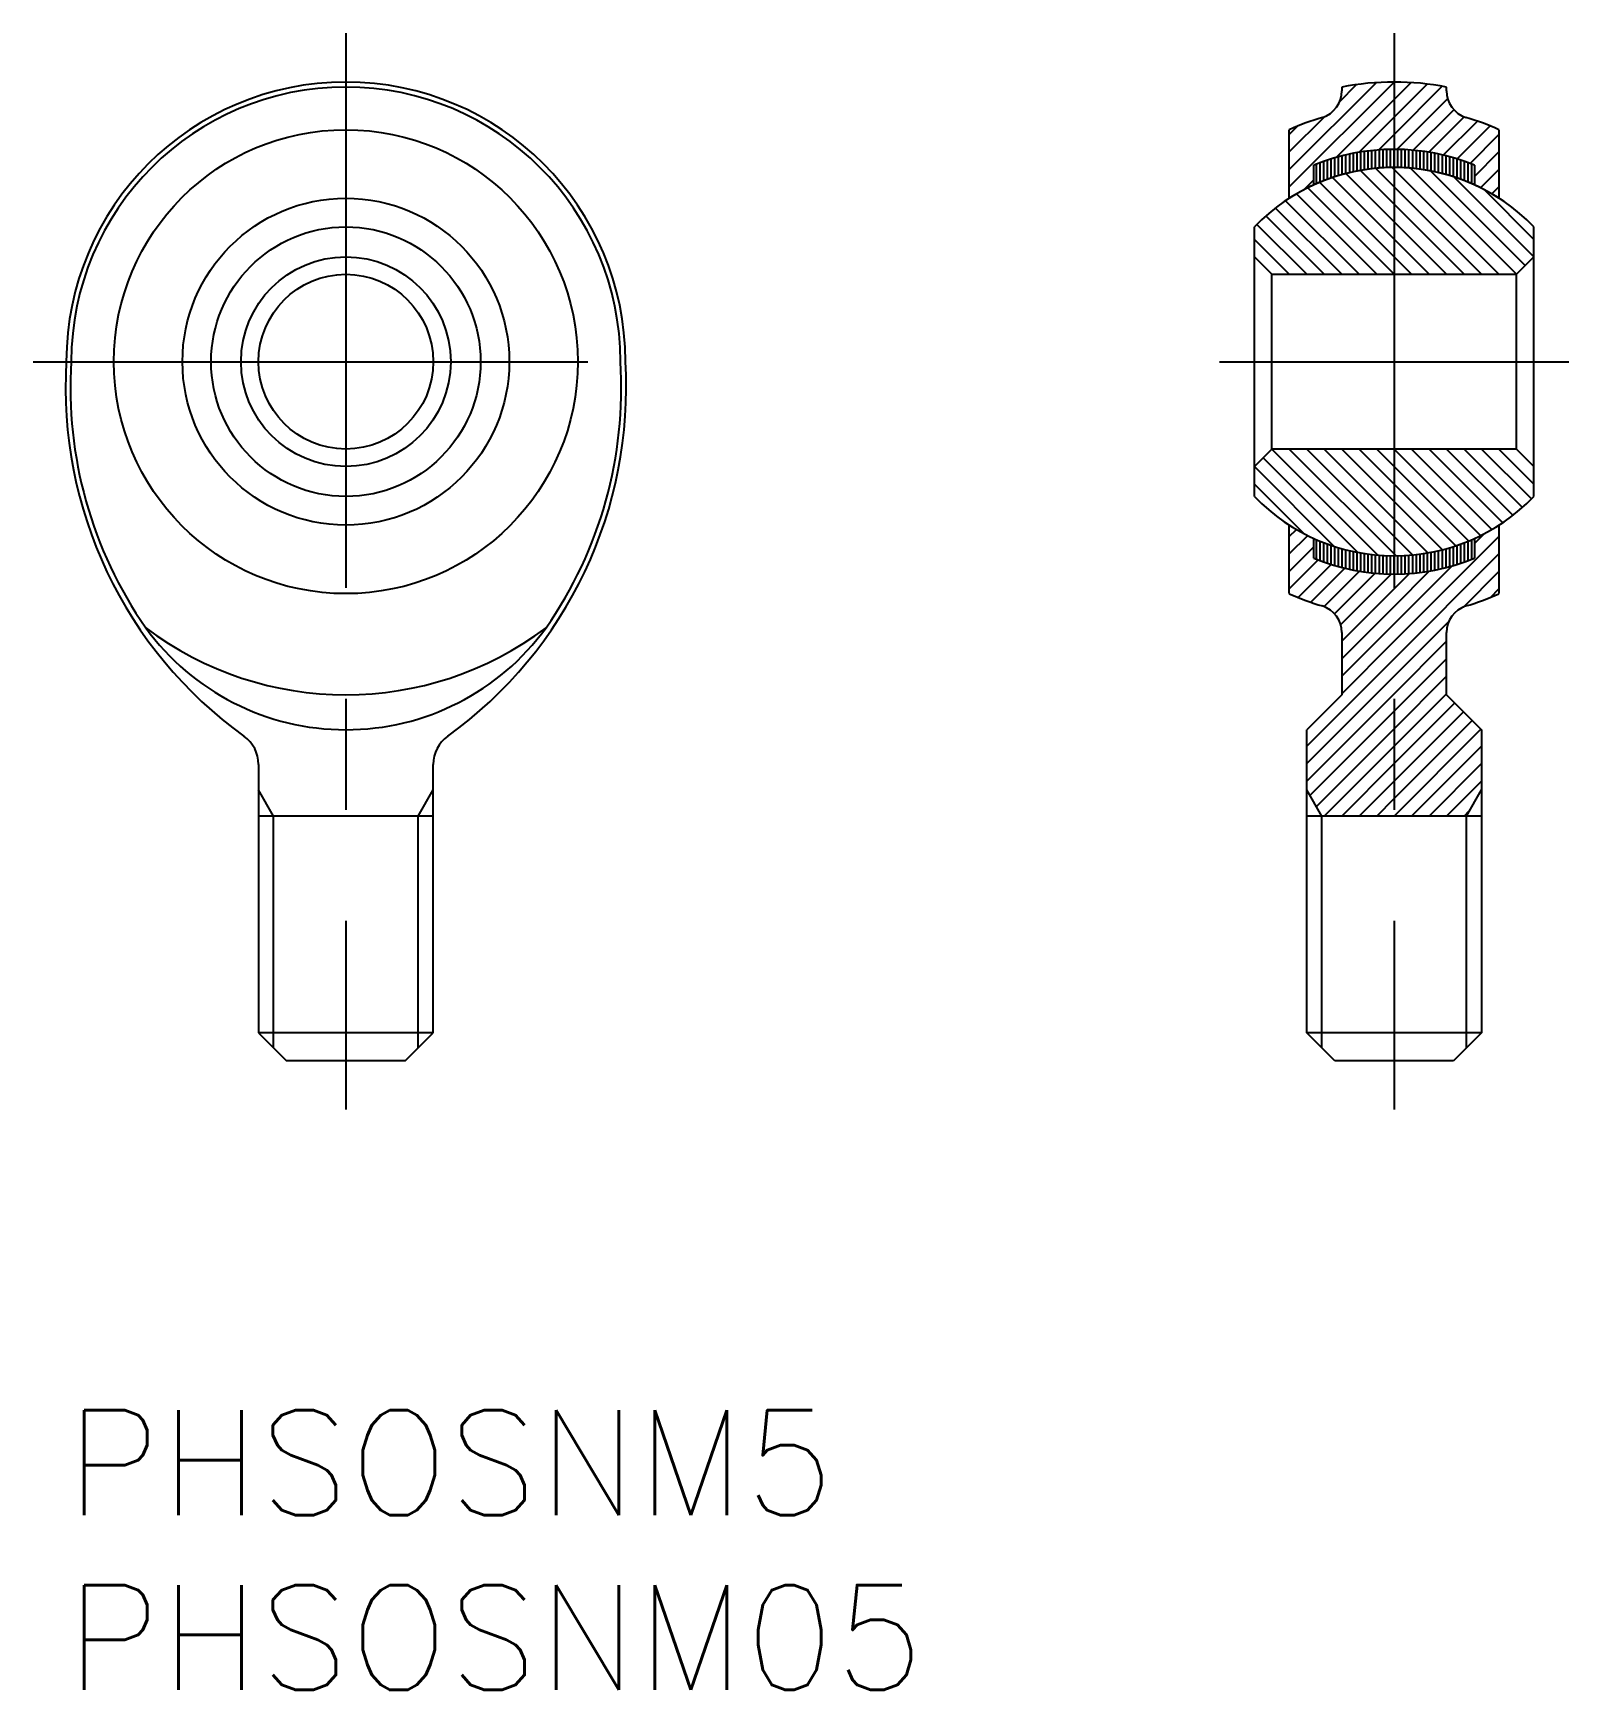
# Model space of a CAD drawing. Extents: x -1 to 43, y -8 to 39.4.
import ezdxf

# ---------------------------------------------------------------- set-up
doc = ezdxf.new("R2010")
doc.units = 0
doc.header["$LTSCALE"] = 0.5
doc.linetypes.add('CENTER', pattern=[50.8, 31.75, -6.35, 6.35, -6.35])
for name, color, linetype in [('MSM_CENTER', 1, 'CENTER'), ('MSM_CONTINUOUS', 7, 'CONTINUOUS'), ('MSM_NARROW', 5, 'CONTINUOUS'), ('MSM_PART_NUMBER', 7, 'CONTINUOUS')]:
    doc.layers.add(name, color=color, linetype=linetype)
doc.styles.get("Standard").update_dxf_attribs({"font": 'txt.shx', "height": 3, "bigfont": 'bigfont.shx'})

msp = doc.modelspace()

# ---------------------------------------------------------------- linework, layer by layer
at = {"layer": 'MSM_CENTER'}
for p, q in [((8, 39.4), (8, 8.6)), ((38, 39.4), (38, 8.6)), ((-0.95, 30), (16.95, 30)), ((33, 30), (43, 30))]:
    msp.add_line(p, q, dxfattribs=at)
at = {"layer": 'MSM_CONTINUOUS'}
for p, q in [((36.5, 37.858), (36.5, 37.749)), ((39.5, 37.749), (39.5, 37.858)), ((35, 34.676), (35, 36.637)), ((41, 36.637), (41, 34.676)), ((35.7, 35.058), (35.7, 35.623)), ((40.3, 35.623), (40.3, 35.058)), ((34, 26.144), (34, 33.856)), ((42, 26.144), (42, 33.856)), ((34, 33), (34.5, 32.5)), ((41.5, 32.5), (42, 33)), ((34.5, 32.5), (41.5, 32.5)), ((34.5, 27.5), (34.5, 32.5)), ((41.5, 27.5), (41.5, 32.5)), ((34.5, 27.5), (34, 27)), ((41.5, 27.5), (34.5, 27.5)), ((42, 27), (41.5, 27.5)), ((35, 23.363), (35, 25.324)), ((41, 25.324), (41, 23.363)), ((35.7, 24.377), (35.7, 24.942)), ((40.3, 24.942), (40.3, 24.377)), ((36.5, 22.251), (36.5, 20.47)), ((39.5, 20.47), (39.5, 22.251)), ((36.5, 20.47), (35.5, 19.47)), ((39.5, 20.47), (40.5, 19.47)), ((35.5, 10.8), (35.5, 19.47)), ((40.5, 19.47), (40.5, 10.8)), ((5.5, 18.475), (5.5, 10.8)), ((10.5, 10.8), (10.5, 18.475)), ((10.5, 17), (5.5, 17)), ((40.5, 17), (35.5, 17)), ((5.5, 10.8), (6.3, 10)), ((10.5, 10.8), (5.5, 10.8)), ((9.7, 10), (10.5, 10.8)), ((36.3, 10), (35.5, 10.8)), ((40.5, 10.8), (35.5, 10.8)), ((40.5, 10.8), (39.7, 10)), ((9.7, 10), (6.3, 10)), ((39.7, 10), (36.3, 10))]:
    msp.add_line(p, q, dxfattribs=at)
for radius in [6.637, 4.676, 3.856, 3, 2.5]:
    msp.add_circle((8, 30), radius, dxfattribs=at)
for centre, radius, start, end in [((8, 30), 8, 0.0377, 179.9623), ((38, 30), 8, 79.1931, 100.8069), ((8, 30), 7.858, 0.0384, 179.9616), ((35.7, 37.749), 0.8, 288.1843, 360), ((40.3, 37.749), 0.8, 180, 251.8157), ((38, 30), 7.284, 106.35, 114.3236), ((38, 30), 7.284, 65.6764, 73.65), ((38, 30), 6.075, 67.753, 112.247), ((38, 30), 5.556, 43.9503, 136.0497), ((38, 30), 5.556, 57.3193, 122.6807), ((12.257, 29.254), 12.28, 176.4926, 234.2598), ((12.136, 29.249), 12.018, 176.3915, 214.8375), ((3.743, 29.254), 12.28, 305.7402, 3.5074), ((3.864, 29.249), 12.018, 325.1625, 3.6085), ((38, 30), 5.556, 223.9503, 316.0497), ((38, 30), 6.075, 247.753, 292.247), ((38, 30), 7.284, 245.6764, 253.65), ((38, 30), 7.284, 286.35, 294.3236), ((35.7, 22.251), 0.8, 0, 71.8157), ((40.3, 22.251), 0.8, 108.1843, 180), ((8, 30), 9.53, 233.0548, 306.9452), ((8, 26.557), 7.087, 216.0802, 323.9198), ((4.5, 18.475), 1, 0, 54.2598), ((11.5, 18.475), 1, 125.7402, 180)]:
    msp.add_arc(centre, radius, start, end, dxfattribs=at)
at = {"layer": 'MSM_NARROW'}
for p, q in [((35, 35), (38, 38)), ((35, 35.5), (37.481, 37.981)), ((36.431, 37.431), (36.927, 37.927)), ((38, 37.5), (38.484, 37.984)), ((38, 37), (38.942, 37.942)), ((36.342, 35.842), (38, 37.5)), ((38, 36.5), (39.378, 37.878)), ((38.073, 36.073), (39.533, 37.533)), ((35, 36), (36.019, 37.019)), ((36.987, 35.987), (38, 37)), ((38.547, 36.047), (39.71, 37.21)), ((38.99, 35.99), (40.007, 37.007)), ((35, 36.5), (35.238, 36.738)), ((37.557, 36.057), (38, 36.5)), ((39.407, 35.907), (40.383, 36.883)), ((39.799, 35.799), (40.745, 36.745)), ((40.171, 35.671), (41, 36.5)), ((37.258, 35.505), (37.258, 36.028)), ((37.364, 35.518), (37.364, 36.039)), ((37.47, 35.528), (37.47, 36.049)), ((37.576, 35.538), (37.576, 36.059)), ((37.682, 35.546), (37.682, 36.065)), ((37.788, 35.55), (37.788, 36.068)), ((37.894, 35.553), (37.894, 36.072)), ((38, 35.556), (38, 36.075)), ((38, 35.556), (38, 36.075)), ((38.106, 35.553), (38.106, 36.072)), ((38.212, 35.55), (38.212, 36.068)), ((38.318, 35.546), (38.318, 36.065)), ((38.424, 35.538), (38.424, 36.059)), ((38.53, 35.528), (38.53, 36.049)), ((38.636, 35.518), (38.636, 36.039)), ((38.742, 35.505), (38.742, 36.028)), ((35.773, 35.088), (35.773, 35.65)), ((35.879, 35.132), (35.879, 35.689)), ((35.985, 35.177), (35.985, 35.729)), ((36.091, 35.216), (36.091, 35.766)), ((36.197, 35.253), (36.197, 35.798)), ((36.303, 35.29), (36.303, 35.83)), ((36.409, 35.321), (36.409, 35.862)), ((36.515, 35.351), (36.515, 35.889)), ((36.621, 35.381), (36.621, 35.913)), ((36.727, 35.406), (36.727, 35.938)), ((36.833, 35.429), (36.833, 35.962)), ((36.939, 35.452), (36.939, 35.979)), ((37.045, 35.472), (37.045, 35.996)), ((37.151, 35.488), (37.151, 36.014)), ((41, 32.5), (37.946, 35.554)), ((38.849, 35.488), (38.849, 36.014)), ((38.955, 35.472), (38.955, 35.996)), ((39.061, 35.452), (39.061, 35.979)), ((39.167, 35.429), (39.167, 35.962)), ((39.273, 35.406), (39.273, 35.938)), ((39.379, 35.381), (39.379, 35.913)), ((39.485, 35.351), (39.485, 35.889)), ((39.591, 35.321), (39.591, 35.862)), ((39.697, 35.29), (39.697, 35.83)), ((39.803, 35.253), (39.803, 35.798)), ((39.909, 35.216), (39.909, 35.766)), ((40.015, 35.177), (40.015, 35.729)), ((40.121, 35.132), (40.121, 35.689)), ((40.227, 35.088), (40.227, 35.65)), ((40.3, 35.3), (41, 36)), ((35.419, 34.919), (35.7, 35.2)), ((38.5, 32.5), (35.87, 35.13)), ((39, 32.5), (36.234, 35.266)), ((39.5, 32.5), (36.62, 35.38)), ((40, 32.5), (37.032, 35.468)), ((40.5, 32.5), (37.472, 35.528)), ((41.5, 32.5), (38.466, 35.534)), ((41.75, 32.75), (39.045, 35.455)), ((42, 33), (39.72, 35.28)), ((40.474, 34.974), (41, 35.5)), ((37, 32.5), (34.895, 34.605)), ((37.5, 32.5), (35.202, 34.798)), ((38, 32.5), (35.526, 34.974)), ((42, 33.5), (40.584, 34.916)), ((40.799, 34.799), (41, 35)), ((36, 32.5), (34.331, 34.169)), ((36.5, 32.5), (34.605, 34.395)), ((35.5, 32.5), (34.073, 33.927)), ((35, 32.5), (34, 33.5)), ((37.534, 24.466), (34.5, 27.5)), ((38.054, 24.446), (35, 27.5)), ((38.528, 24.472), (35.5, 27.5)), ((38.968, 24.532), (36, 27.5)), ((39.38, 24.62), (36.5, 27.5)), ((39.766, 24.734), (37, 27.5)), ((40.13, 24.87), (37.5, 27.5)), ((40.474, 25.026), (38, 27.5)), ((40.798, 25.202), (38.5, 27.5)), ((41.105, 25.395), (39, 27.5)), ((41.395, 25.605), (39.5, 27.5)), ((41.669, 25.831), (40, 27.5)), ((41.927, 26.073), (40.5, 27.5)), ((42, 26.5), (41, 27.5)), ((36.957, 24.543), (34.25, 27.25)), ((36.285, 24.715), (34, 27)), ((35.421, 25.079), (34, 26.5)), ((35, 25), (35.201, 25.201)), ((35, 24.5), (35.526, 25.026)), ((35, 24), (35.7, 24.7)), ((35.773, 24.35), (35.773, 24.912)), ((35.879, 24.311), (35.879, 24.868)), ((35.985, 24.271), (35.985, 24.823)), ((36.091, 24.234), (36.091, 24.784)), ((36.197, 24.202), (36.197, 24.747)), ((36.303, 24.17), (36.303, 24.71)), ((36.409, 24.138), (36.409, 24.679)), ((36.515, 24.111), (36.515, 24.649)), ((38, 22), (41, 25)), ((39.485, 24.111), (39.485, 24.649)), ((39.591, 24.138), (39.591, 24.679)), ((39.697, 24.17), (39.697, 24.71)), ((39.803, 24.202), (39.803, 24.747)), ((39.909, 24.234), (39.909, 24.784)), ((40.015, 24.271), (40.015, 24.823)), ((40.121, 24.311), (40.121, 24.868)), ((40.227, 24.35), (40.227, 24.912)), ((40.3, 24.8), (40.581, 25.081)), ((35, 23.5), (35.829, 24.329)), ((35.255, 23.255), (36.201, 24.201)), ((36.621, 24.087), (36.621, 24.618)), ((36.727, 24.062), (36.727, 24.592)), ((36.833, 24.038), (36.833, 24.568)), ((36.939, 24.021), (36.939, 24.546)), ((37.045, 24.004), (37.045, 24.528)), ((37.151, 23.986), (37.151, 24.512)), ((37.258, 23.972), (37.258, 24.495)), ((37.364, 23.961), (37.364, 24.482)), ((37.47, 23.951), (37.47, 24.472)), ((37.576, 23.941), (37.576, 24.462)), ((37.682, 23.935), (37.682, 24.454)), ((37.788, 23.932), (37.788, 24.45)), ((37.894, 23.928), (37.894, 24.447)), ((38, 21.5), (41, 24.5)), ((38, 23.925), (38, 24.444)), ((38, 23.925), (38, 24.444)), ((38.106, 23.928), (38.106, 24.447)), ((38.212, 23.932), (38.212, 24.45)), ((38.318, 23.935), (38.318, 24.454)), ((38.424, 23.941), (38.424, 24.462)), ((38.53, 23.951), (38.53, 24.472)), ((38.636, 23.961), (38.636, 24.482)), ((38.742, 23.972), (38.742, 24.495)), ((38.849, 23.986), (38.849, 24.512)), ((38.955, 24.004), (38.955, 24.528)), ((39.061, 24.021), (39.061, 24.548)), ((39.167, 24.038), (39.167, 24.571)), ((39.273, 24.062), (39.273, 24.594)), ((39.379, 24.087), (39.379, 24.619)), ((35.617, 23.117), (36.593, 24.093)), ((35.993, 22.993), (37.01, 24.01)), ((36.29, 22.79), (37.453, 23.953)), ((36.467, 22.467), (37.927, 23.927)), ((38, 22.5), (39.658, 24.158)), ((38, 23), (39.013, 24.013)), ((38, 23.5), (38.443, 23.943)), ((39.981, 22.981), (41, 24)), ((36.5, 22), (38, 23.5)), ((40.762, 23.262), (41, 23.5)), ((36.5, 21.5), (38, 23)), ((36.5, 21), (38, 22.5)), ((38, 21), (39.569, 22.569)), ((36.5, 20.5), (38, 22)), ((38, 20.5), (39.5, 22)), ((35.5, 19), (38, 21.5)), ((38, 20), (39.5, 21.5)), ((35.5, 18.5), (38, 21)), ((38, 19.5), (39.5, 21)), ((35.5, 18), (38, 20.5)), ((38, 19), (39.5, 20.5)), ((35.591, 17.591), (38, 20)), ((38, 18.5), (39.735, 20.235)), ((38, 18), (39.985, 19.985)), ((35.775, 17.275), (38, 19.5)), ((38, 17.5), (40.235, 19.735)), ((38, 17), (40.485, 19.485)), ((36, 17), (38, 19)), ((38.5, 17), (40.5, 19)), ((36.5, 17), (38, 18.5)), ((39, 17), (40.5, 18.5)), ((5.933, 17), (5.5, 17.75)), ((10.067, 17), (10.5, 17.75)), ((35.933, 17), (35.5, 17.75)), ((37, 17), (38, 18)), ((39.5, 17), (40.5, 18)), ((40.067, 17), (40.5, 17.75)), ((37.5, 17), (38, 17.5)), ((40, 17), (40.159, 17.159)), ((5.933, 10.367), (5.933, 17)), ((10.067, 10.367), (10.067, 17)), ((35.933, 10.367), (35.933, 17)), ((38, 17), (38, 17)), ((40.067, 10.367), (40.067, 17))]:
    msp.add_line(p, q, dxfattribs=at)

# ---------------------------------------------------------------- texts
at = {"layer": 'MSM_PART_NUMBER'}
for s, p in [('PHSOSNM5', (0, -3)), ('PHSOSNM05', (0, -8))]:
    msp.add_text(s, height=3, dxfattribs=at).set_placement(p)

doc.saveas('drawing.dxf')
